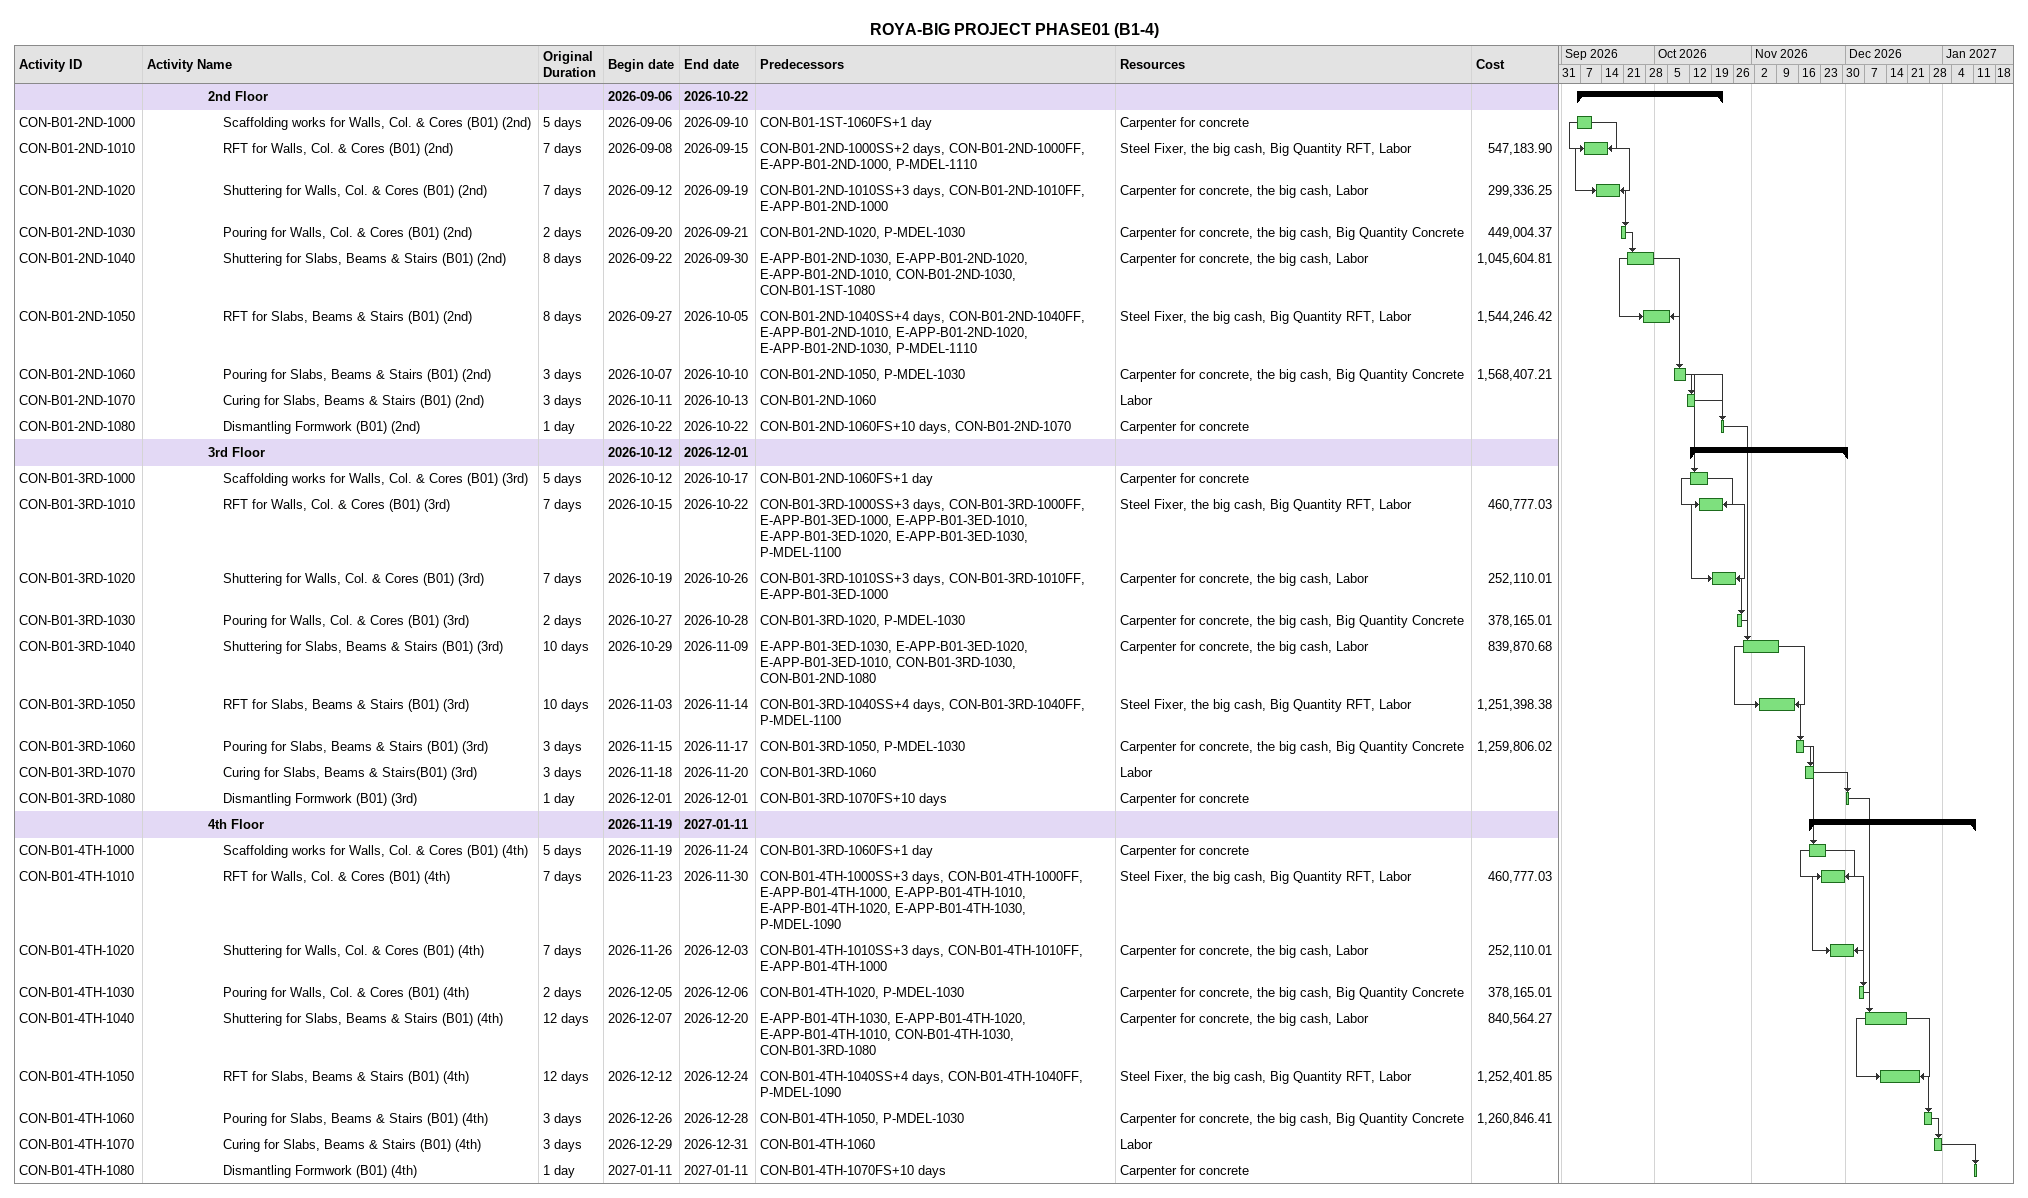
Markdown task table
ROYA-BIG PROJECT PHASE01 (B1-4)

| ID | Level | Task | Original duration | Start | Finish | Predecessors | Resources | Cost |
|---|---|---|---|---|---|---|---|---|
|  | 5 | **2nd Floor** |  | 2026-09-06 | 2026-10-22 |  |  |  |
| CON-B01-2ND-1000 | 6 | Scaffolding works for Walls, Col. & Cores (B01) (2nd) | 5d | 2026-09-06 | 2026-09-10 | CON-B01-1ST-1060FS+1d | Carpenter for concrete |  |
| CON-B01-2ND-1010 | 6 | RFT for Walls, Col. & Cores (B01) (2nd) | 7d | 2026-09-08 | 2026-09-15 | CON-B01-2ND-1000SS+2d, CON-B01-2ND-1000FF, E-APP-B01-2ND-1000, P-MDEL-1110 | Steel Fixer, the big cash, Big Quantity RFT, Labor | 547183.90 |
| CON-B01-2ND-1020 | 6 | Shuttering for Walls, Col. & Cores (B01) (2nd) | 7d | 2026-09-12 | 2026-09-19 | CON-B01-2ND-1010SS+3d, CON-B01-2ND-1010FF, E-APP-B01-2ND-1000 | Carpenter for concrete, the big cash, Labor | 299336.25 |
| CON-B01-2ND-1030 | 6 | Pouring for Walls, Col. & Cores (B01) (2nd) | 2d | 2026-09-20 | 2026-09-21 | CON-B01-2ND-1020, P-MDEL-1030 | Carpenter for concrete, the big cash, Big Quantity Concrete | 449004.37 |
| CON-B01-2ND-1040 | 6 | Shuttering for Slabs, Beams & Stairs (B01) (2nd) | 8d | 2026-09-22 | 2026-09-30 | E-APP-B01-2ND-1030, E-APP-B01-2ND-1020, E-APP-B01-2ND-1010, CON-B01-2ND-1030, CON-B01-1ST-1080 | Carpenter for concrete, the big cash, Labor | 1045604.81 |
| CON-B01-2ND-1050 | 6 | RFT for Slabs, Beams & Stairs (B01) (2nd) | 8d | 2026-09-27 | 2026-10-05 | CON-B01-2ND-1040SS+4d, CON-B01-2ND-1040FF, E-APP-B01-2ND-1010, E-APP-B01-2ND-1020, E-APP-B01-2ND-1030, P-MDEL-1110 | Steel Fixer, the big cash, Big Quantity RFT, Labor | 1544246.42 |
| CON-B01-2ND-1060 | 6 | Pouring for Slabs, Beams & Stairs (B01) (2nd) | 3d | 2026-10-07 | 2026-10-10 | CON-B01-2ND-1050, P-MDEL-1030 | Carpenter for concrete, the big cash, Big Quantity Concrete | 1568407.21 |
| CON-B01-2ND-1070 | 6 | Curing for Slabs, Beams & Stairs (B01) (2nd) | 3d | 2026-10-11 | 2026-10-13 | CON-B01-2ND-1060 | Labor |  |
| CON-B01-2ND-1080 | 6 | Dismantling Formwork (B01) (2nd) | 1d | 2026-10-22 | 2026-10-22 | CON-B01-2ND-1060FS+10d, CON-B01-2ND-1070 | Carpenter for concrete |  |
|  | 5 | **3rd Floor** |  | 2026-10-12 | 2026-12-01 |  |  |  |
| CON-B01-3RD-1000 | 6 | Scaffolding works for Walls, Col. & Cores (B01) (3rd) | 5d | 2026-10-12 | 2026-10-17 | CON-B01-2ND-1060FS+1d | Carpenter for concrete |  |
| CON-B01-3RD-1010 | 6 | RFT for Walls, Col. & Cores (B01) (3rd) | 7d | 2026-10-15 | 2026-10-22 | CON-B01-3RD-1000SS+3d, CON-B01-3RD-1000FF, E-APP-B01-3ED-1000, E-APP-B01-3ED-1010, E-APP-B01-3ED-1020, E-APP-B01-3ED-1030, P-MDEL-1100 | Steel Fixer, the big cash, Big Quantity RFT, Labor | 460777.03 |
| CON-B01-3RD-1020 | 6 | Shuttering for Walls, Col. & Cores (B01) (3rd) | 7d | 2026-10-19 | 2026-10-26 | CON-B01-3RD-1010SS+3d, CON-B01-3RD-1010FF, E-APP-B01-3ED-1000 | Carpenter for concrete, the big cash, Labor | 252110.01 |
| CON-B01-3RD-1030 | 6 | Pouring for Walls, Col. & Cores (B01) (3rd) | 2d | 2026-10-27 | 2026-10-28 | CON-B01-3RD-1020, P-MDEL-1030 | Carpenter for concrete, the big cash, Big Quantity Concrete | 378165.01 |
| CON-B01-3RD-1040 | 6 | Shuttering for Slabs, Beams & Stairs (B01) (3rd) | 10d | 2026-10-29 | 2026-11-09 | E-APP-B01-3ED-1030, E-APP-B01-3ED-1020, E-APP-B01-3ED-1010, CON-B01-3RD-1030, CON-B01-2ND-1080 | Carpenter for concrete, the big cash, Labor | 839870.68 |
| CON-B01-3RD-1050 | 6 | RFT for Slabs, Beams & Stairs (B01) (3rd) | 10d | 2026-11-03 | 2026-11-14 | CON-B01-3RD-1040SS+4d, CON-B01-3RD-1040FF, P-MDEL-1100 | Steel Fixer, the big cash, Big Quantity RFT, Labor | 1251398.38 |
| CON-B01-3RD-1060 | 6 | Pouring for Slabs, Beams & Stairs (B01) (3rd) | 3d | 2026-11-15 | 2026-11-17 | CON-B01-3RD-1050, P-MDEL-1030 | Carpenter for concrete, the big cash, Big Quantity Concrete | 1259806.02 |
| CON-B01-3RD-1070 | 6 | Curing for Slabs, Beams & Stairs(B01) (3rd) | 3d | 2026-11-18 | 2026-11-20 | CON-B01-3RD-1060 | Labor |  |
| CON-B01-3RD-1080 | 6 | Dismantling Formwork (B01) (3rd) | 1d | 2026-12-01 | 2026-12-01 | CON-B01-3RD-1070FS+10d | Carpenter for concrete |  |
|  | 5 | **4th Floor** |  | 2026-11-19 | 2027-01-11 |  |  |  |
| CON-B01-4TH-1000 | 6 | Scaffolding works for Walls, Col. & Cores (B01) (4th) | 5d | 2026-11-19 | 2026-11-24 | CON-B01-3RD-1060FS+1d | Carpenter for concrete |  |
| CON-B01-4TH-1010 | 6 | RFT for Walls, Col. & Cores (B01) (4th) | 7d | 2026-11-23 | 2026-11-30 | CON-B01-4TH-1000SS+3d, CON-B01-4TH-1000FF, E-APP-B01-4TH-1000, E-APP-B01-4TH-1010, E-APP-B01-4TH-1020, E-APP-B01-4TH-1030, P-MDEL-1090 | Steel Fixer, the big cash, Big Quantity RFT, Labor | 460777.03 |
| CON-B01-4TH-1020 | 6 | Shuttering for Walls, Col. & Cores (B01) (4th) | 7d | 2026-11-26 | 2026-12-03 | CON-B01-4TH-1010SS+3d, CON-B01-4TH-1010FF, E-APP-B01-4TH-1000 | Carpenter for concrete, the big cash, Labor | 252110.01 |
| CON-B01-4TH-1030 | 6 | Pouring for Walls, Col. & Cores (B01) (4th) | 2d | 2026-12-05 | 2026-12-06 | CON-B01-4TH-1020, P-MDEL-1030 | Carpenter for concrete, the big cash, Big Quantity Concrete | 378165.01 |
| CON-B01-4TH-1040 | 6 | Shuttering for Slabs, Beams & Stairs (B01) (4th) | 12d | 2026-12-07 | 2026-12-20 | E-APP-B01-4TH-1030, E-APP-B01-4TH-1020, E-APP-B01-4TH-1010, CON-B01-4TH-1030, CON-B01-3RD-1080 | Carpenter for concrete, the big cash, Labor | 840564.27 |
| CON-B01-4TH-1050 | 6 | RFT for Slabs, Beams & Stairs (B01) (4th) | 12d | 2026-12-12 | 2026-12-24 | CON-B01-4TH-1040SS+4d, CON-B01-4TH-1040FF, P-MDEL-1090 | Steel Fixer, the big cash, Big Quantity RFT, Labor | 1252401.85 |
| CON-B01-4TH-1060 | 6 | Pouring for Slabs, Beams & Stairs (B01) (4th) | 3d | 2026-12-26 | 2026-12-28 | CON-B01-4TH-1050, P-MDEL-1030 | Carpenter for concrete, the big cash, Big Quantity Concrete | 1260846.41 |
| CON-B01-4TH-1070 | 6 | Curing for Slabs, Beams & Stairs (B01) (4th) | 3d | 2026-12-29 | 2026-12-31 | CON-B01-4TH-1060 | Labor |  |
| CON-B01-4TH-1080 | 6 | Dismantling Formwork (B01) (4th) | 1d | 2027-01-11 | 2027-01-11 | CON-B01-4TH-1070FS+10d | Carpenter for concrete |  |
